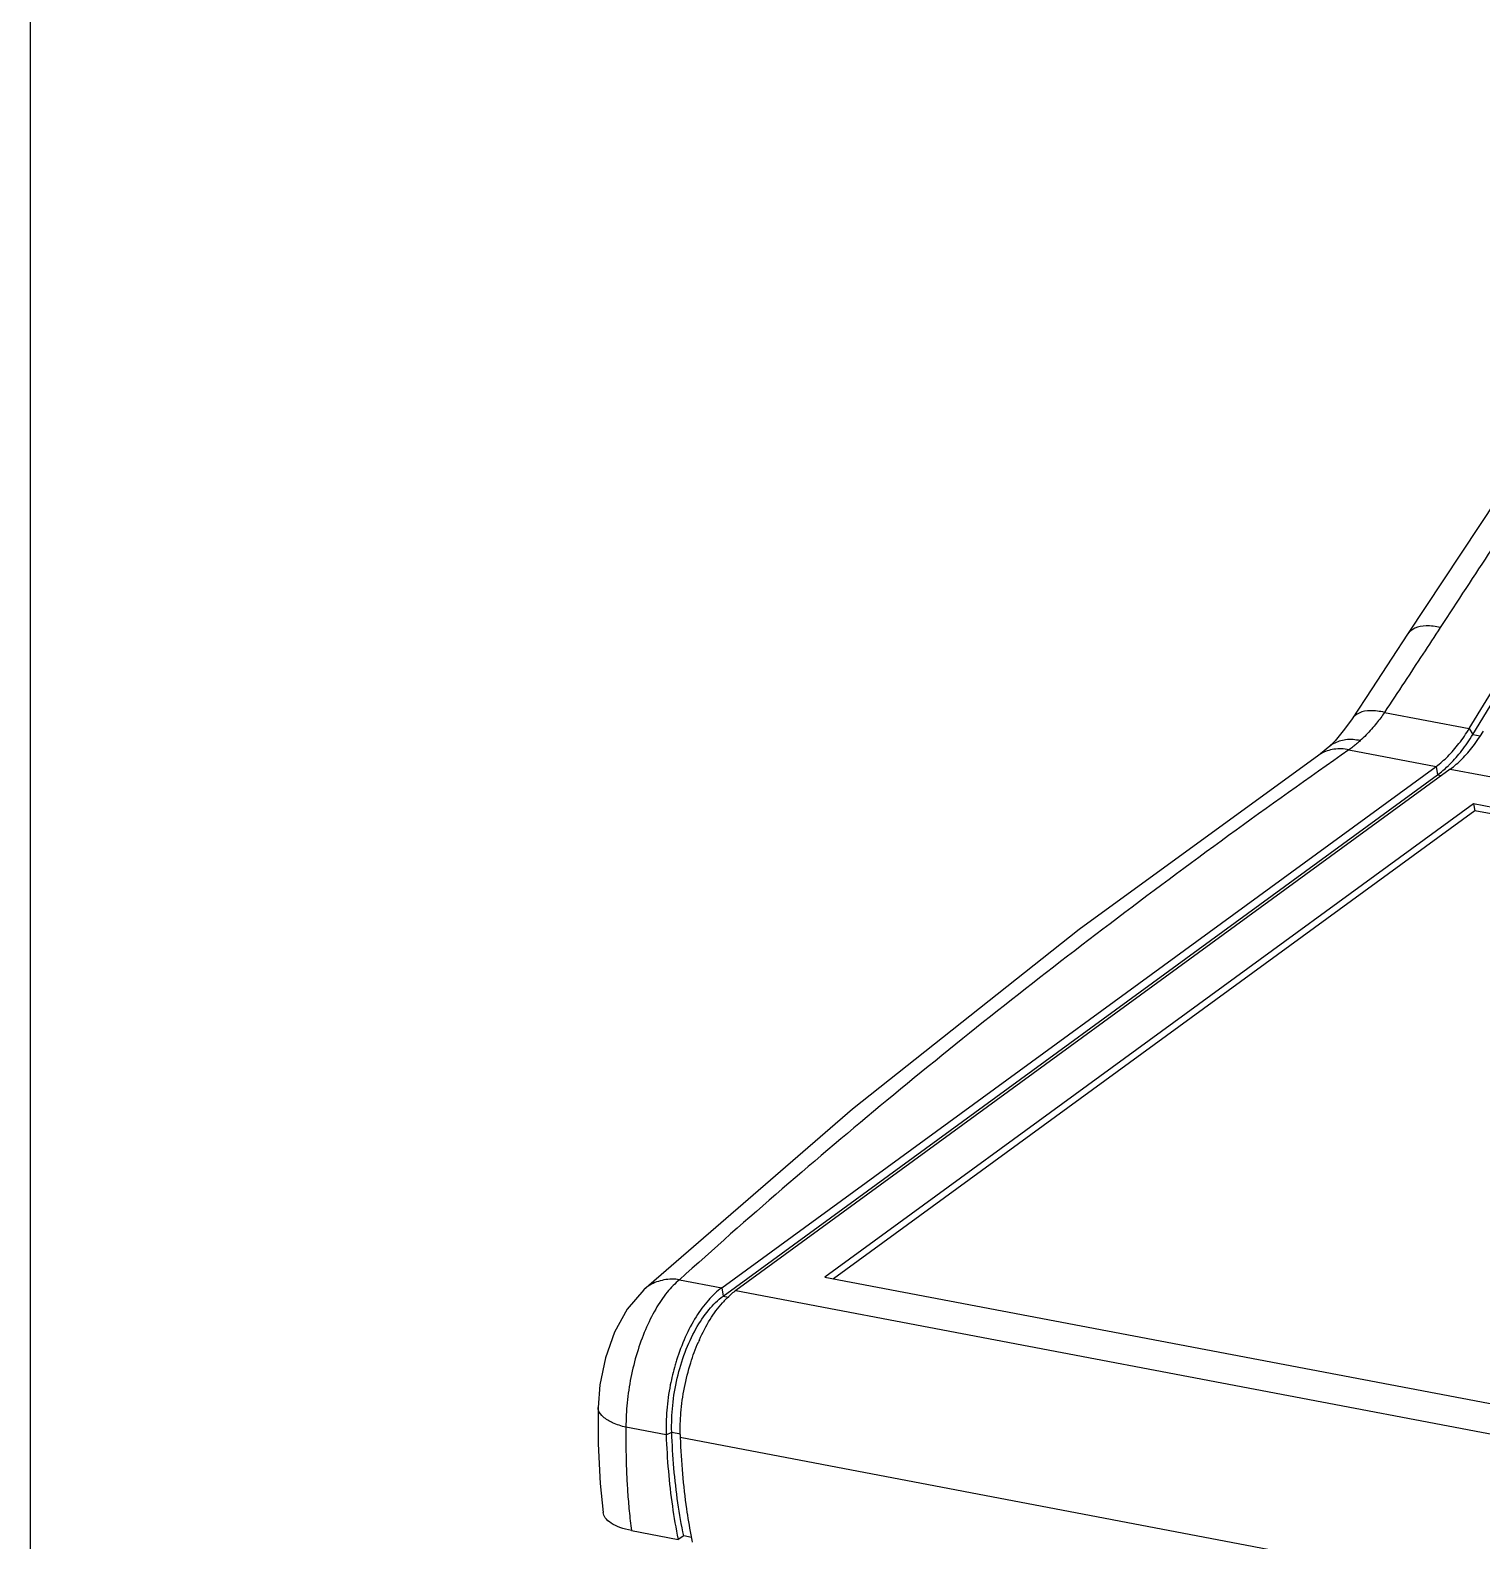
# Model space of a CAD drawing. Header units: millimetres. Extents: x -2947 to 97, y -3022 to 322.
# Drawn here: x -2309.3 to -2213.6, y -1984.9 to -1885.4 of the extents above; entities that cross this region are included whole.
import ezdxf

# ---------------------------------------------------------------- set-up
doc = ezdxf.new("R2010")
doc.units = ezdxf.units.MM
doc.layers.get('0').update_dxf_attribs({"linetype": 'CONTINUOUS'})
doc.layers.get('Defpoints').update_dxf_attribs({"linetype": 'CONTINUOUS'})

msp = doc.modelspace()

# ---------------------------------------------------------------- linework, layer by layer
at = {"color": 7}
for p, q in [((-2214.455, -1931.403), (-2191.235, -1893.383)), ((-2214.231, -1931.806), (-2191.012, -1893.786)), ((-2211.462, -1914.5), (-2218.52, -1925.187)), ((-2218.52, -1925.187), (-2219.551, -1926.765)), ((-2219.551, -1926.765), (-2220.879, -1928.786)), ((-2220.879, -1928.786), (-2222.183, -1930.761)), ((-2220.046, -1930.34), (-2214.455, -1931.403)), ((-2222.183, -1930.761), (-2222.671, -1931.449)), ((-2223.303, -1932.207), (-2223.747, -1932.654)), ((-2222.671, -1931.449), (-2223.303, -1932.207)), ((-2214.455, -1931.403), (-2214.231, -1931.806)), ((-2214.231, -1931.806), (-2213.744, -1931.898)), ((-2224.362, -1933.156), (-2240.158, -1944.662)), ((-2224.255, -1933.078), (-2224.362, -1933.156)), ((-2224.01, -1932.885), (-2224.255, -1933.078)), ((-2223.748, -1932.655), (-2224.01, -1932.885)), ((-2223.747, -1932.654), (-2223.748, -1932.655)), ((-2222.394, -1932.806), (-2216.637, -1933.901)), ((-2263.713, -1968.259), (-2216.637, -1933.901)), ((-2215.707, -1934.078), (-2262.784, -1968.435)), ((-2216.637, -1933.901), (-2216.544, -1934.453)), ((-2215.707, -1934.078), (-2140.916, -1948.302)), ((-2263.62, -1968.811), (-2216.544, -1934.453)), ((-2216.544, -1934.453), (-2216.289, -1934.502)), ((-2214.189, -1936.378), (-2256.915, -1967.56)), ((-2214.089, -1936.822), (-2256.352, -1967.667)), ((-2214.189, -1936.378), (-2214.089, -1936.822)), ((-2146.807, -1949.193), (-2214.189, -1936.378)), ((-2147.269, -1949.53), (-2214.089, -1936.822)), ((-2240.158, -1944.662), (-2255.109, -1956.503)), ((-2255.109, -1956.503), (-2268.853, -1968.393)), ((-2266.492, -1967.73), (-2263.713, -1968.259)), ((-2256.915, -1967.56), (-2189.533, -1980.375)), ((-2268.853, -1968.393), (-2269.948, -1969.669)), ((-2268.853, -1968.393), (-2268.853, -1968.393)), ((-2263.713, -1968.259), (-2263.62, -1968.811)), ((-2263.62, -1968.811), (-2263.263, -1968.879)), ((-2262.784, -1968.435), (-2187.993, -1982.66)), ((-2269.948, -1969.669), (-2270.781, -1971.19)), ((-2270.781, -1971.19), (-2271.381, -1972.884)), ((-2271.381, -1972.884), (-2271.749, -1974.661)), ((-2271.749, -1974.661), (-2271.869, -1976.15)), ((-2271.869, -1976.15), (-2271.867, -1978.539)), ((-2271.869, -1976.15), (-2271.869, -1976.15)), ((-2267.379, -1977.965), (-2270.028, -1977.461)), ((-2267.379, -1977.965), (-2267.011, -1977.789)), ((-2267.011, -1977.789), (-2266.443, -1977.897)), ((-2191.658, -1992.366), (-2266.449, -1978.142)), ((-2271.867, -1978.539), (-2271.729, -1981.174)), ((-2271.729, -1981.174), (-2271.531, -1983.067)), ((-2269.67, -1984.265), (-2266.591, -1984.851)), ((-2266.221, -1984.622), (-2266.591, -1984.851)), ((-2265.715, -1984.718), (-2266.221, -1984.622))]:
    msp.add_line(p, q, dxfattribs=at)
for centre, radius, start, end in [((-2223.638, -1925.41), 11.846, 325.78185, 328.61297), ((-2221.305, -1928.185), 7.878, 313.61901, 315.02438), ((-2258.734, -1973.608), 6.581, 135.64961, 138.53343), ((-2259.934, -1972.335), 4.83, 126.16525, 130.43928), ((-2253.487, -1976.948), 12.829, 155.82644, 156.54485), ((-2253.404, -1977.687), 13.053, 181.12373, 181.99768), ((-2230.649, -1977.87), 35.736, 190.76039, 191.55451)]:
    msp.add_arc(centre, radius, start, end, dxfattribs=at)
for points, start_tangent, end_tangent in [([(-2194.635, -1892.737), (-2202.361, -1903.818), (-2209.598, -1914.488), (-2216.367, -1924.742)], (-0.577309, -0.816526), (-0.54577, -0.837935)), ([(-2216.367, -1924.742), (-2217.518, -1926.504), (-2218.73, -1928.348), (-2220.046, -1930.34)], (-0.545769, -0.837936), (-0.551869, -0.833931)), ([(-2216.367, -1924.742), (-2217.307, -1924.643), (-2218.048, -1924.797), (-2218.52, -1925.187)], (-0.976308, 0.216385), (-0.5468, -0.837263)), ([(-2220.046, -1930.34), (-2220.984, -1930.234), (-2221.723, -1930.384), (-2222.183, -1930.761)], (-0.974593, 0.223985), (-0.554877, -0.831932)), ([(-2220.046, -1930.34), (-2220.294, -1930.691), (-2220.576, -1931.061), (-2220.894, -1931.442), (-2221.248, -1931.827), (-2221.641, -1932.206)], (-0.563685, -0.82599), (-0.741334, -0.671136)), ([(-2221.641, -1932.206), (-2222.604, -1932.151), (-2223.422, -1932.415), (-2223.747, -1932.655)], (-0.978156, 0.20787), (-0.733815, -0.679349)), ([(-2221.641, -1932.206), (-2221.889, -1932.421), (-2222.14, -1932.621), (-2222.394, -1932.806)], (-0.741339, -0.671131), (-0.823683, -0.567051)), ([(-2216.637, -1933.901), (-2215.871, -1933.24), (-2215.139, -1932.401), (-2214.455, -1931.403)], (0.807753, 0.589522), (0.521208, 0.85343)), ([(-2215.732, -1933.753), (-2214.956, -1932.864), (-2214.231, -1931.806)], (0.706889, 0.707324), (0.521208, 0.85343)), ([(-2215.707, -1934.078), (-2214.942, -1933.417), (-2214.209, -1932.578), (-2213.842, -1932.072)], (0.807753, 0.589522), (0.56273, 0.826641)), ([(-2222.394, -1932.806), (-2238.129, -1944.27), (-2252.839, -1955.92), (-2266.492, -1967.73)], (-0.819279, -0.573395), (-0.741102, -0.671393)), ([(-2222.394, -1932.806), (-2223.374, -1932.771), (-2224.233, -1933.072), (-2224.362, -1933.156)], (-0.980041, 0.198798), (-0.818155, -0.574997)), ([(-2216.544, -1934.453), (-2215.871, -1933.888)], (0.807753, 0.589522), (0.724025, 0.689774)), ([(-2266.492, -1967.73), (-2267.309, -1968.561), (-2268.07, -1969.676), (-2268.742, -1971.026), (-2269.294, -1972.548), (-2269.703, -1974.176), (-2269.951, -1975.838), (-2270.028, -1977.461)], (-0.776944, -0.629569), (0.006919, -0.999976)), ([(-2266.492, -1967.73), (-2267.531, -1967.751), (-2268.448, -1968.093), (-2268.852, -1968.393)], (-0.991116, 0.133), (-0.741221, -0.671261)), ([(-2267.011, -1977.789), (-2266.949, -1976.024), (-2266.649, -1974.228), (-2266.129, -1972.511), (-2265.42, -1970.976), (-2264.567, -1969.718), (-2263.62, -1968.811)], (-0.034881, 0.999391), (0.807753, 0.589522)), ([(-2263.713, -1968.259), (-2264.596, -1969.075), (-2265.411, -1970.178), (-2266.12, -1971.519), (-2266.694, -1973.038), (-2266.786, -1973.345)], (-0.807753, -0.589522), (-0.27809, -0.960555)), ([(-2263.44, -1969.008), (-2263.066, -1968.659)], (0.699433, 0.714699), (0.76157, 0.648083)), ([(-2265.19, -1971.695), (-2264.48, -1970.354), (-2263.665, -1969.251)], (0.409516, 0.912303), (0.662581, 0.74899)), ([(-2266.454, -1977.943), (-2266.408, -1976.511), (-2266.176, -1974.844), (-2265.764, -1973.214), (-2265.255, -1971.842)], (-0.019634, 0.999807), (0.398045, 0.917366)), ([(-2266.786, -1973.345), (-2267.106, -1974.668), (-2267.338, -1976.335), (-2267.379, -1977.965)], (-0.27809, -0.960555), (0.034881, -0.999391)), ([(-2270.028, -1977.461), (-2270.905, -1977.158), (-2271.526, -1976.777), (-2271.838, -1976.351), (-2271.864, -1976.15)], (-0.968005, 0.250931), (0.026407, 0.999651)), ([(-2270.028, -1977.461), (-2270.033, -1978.465), (-2270.019, -1979.486), (-2269.982, -1980.578), (-2269.916, -1981.744), (-2269.815, -1982.972), (-2269.67, -1984.266)], (-0.013766, -0.999905), (0.127481, -0.991841)), ([(-2267.379, -1977.965), (-2267.234, -1980.352), (-2266.971, -1982.653), (-2266.591, -1984.851)], (0.034881, -0.999391), (0.20033, -0.979729)), ([(-2266.221, -1984.622), (-2266.603, -1982.443), (-2266.867, -1980.159), (-2267.011, -1977.789)], (-0.202778, 0.979225), (-0.034881, 0.999391)), ([(-2266.449, -1978.142), (-2266.305, -1980.529), (-2266.041, -1982.83), (-2265.757, -1984.542)], (0.034881, -0.999391), (0.186732, -0.982411)), ([(-2269.67, -1984.265), (-2270.424, -1984.063), (-2271.01, -1983.776), (-2271.389, -1983.421), (-2271.53, -1983.067)], (-0.982391, 0.186837), (-0.135966, 0.990714))]:
    msp.add_spline(points, degree=3, dxfattribs=dict(at, start_tangent=start_tangent, end_tangent=end_tangent))
at = {"layer": 'Defpoints'}
msp.add_line((-2309.284, -1689.383), (-2309.284, -2056.462), dxfattribs=at)

doc.saveas('drawing.dxf')
